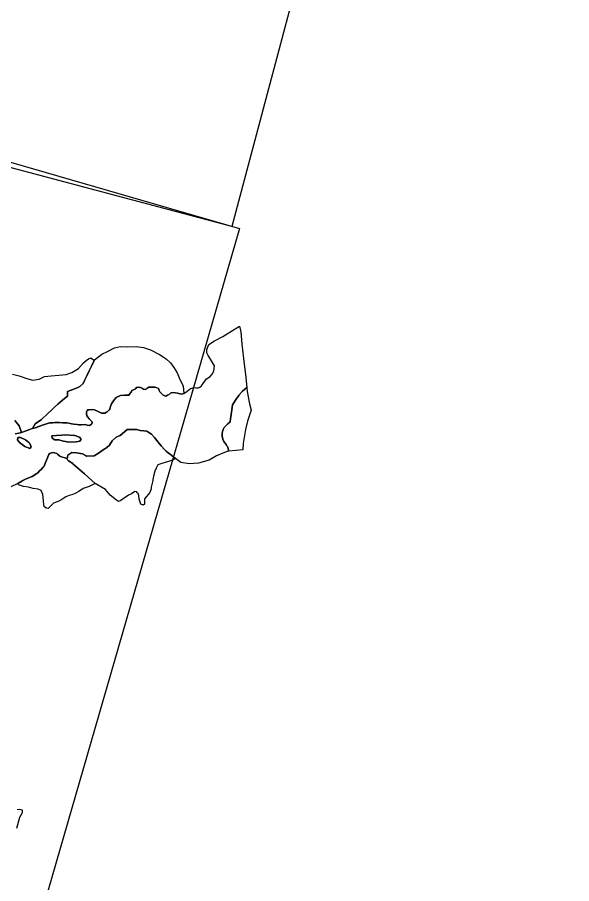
# Model space of a CAD drawing. Header units: inches. Extents: x 288635 to 1232953, y 676945 to 1655780.
# Drawn here: x 590387 to 616867, y 1459089 to 1500510 of the extents above; entities that cross this region are included whole.
import ezdxf

# ---------------------------------------------------------------- set-up
doc = ezdxf.new("R2010")
doc.units = ezdxf.units.IN
doc.header["$MEASUREMENT"] = 0
doc.layers.add('Images', color=7, linetype='Continuous')
picture_1 = doc.add_image_def('image2.jpg', size_in_pixel=(2586, 3753))
picture_2 = doc.add_image_def('image3.jpg', size_in_pixel=(2620, 3729))

msp = doc.modelspace()

# ---------------------------------------------------------------- linework, layer by layer
at = {"color": 1}
for points in [[(590277.5988, 1480601.5411), (590462.6132, 1480632.6692), (590587.9723, 1480652.2488), (590592.4579, 1480652.9494), (590942.4496, 1480792.5218), (591099.7494, 1480855.2511), (591108.9658, 1480857.4832), (591302.0793, 1480904.2536), (591363.3282, 1480924.024), (591683.9632, 1481036.5146), (591924.5202, 1481120.9109), (592075.8583, 1481129.6172), (592183.9474, 1481135.1087), (592278.1705, 1481135.83), (592388.0297, 1481135.8237), (592549.4191, 1481126.3266), (592699.4952, 1481119.6501), (592763.0174, 1481116.8242), (592914.5605, 1481089.2646), (592971.9491, 1481079.3854), (593092.4154, 1481062.7648), (593245.9348, 1481042.2892), (593327.8648, 1481031.3619), (593435.6998, 1481033.3197), (593620.6458, 1481034.854), (593718.5751, 1481017.3563), (593826.3032, 1480998.1699), (593925.8497, 1481063.2237), (593950.8364, 1481078.8054), (593958.1948, 1481129.712), (593964.0109, 1481176.6042), (593901.8706, 1481230.2066), (593814.5881, 1481309.8978), (593762.5976, 1481374.0446), (593702.7188, 1481454.5464), (593693.4584, 1481561.7807), (593688.6604, 1481615.9753), (593689.6396, 1481618.3953), (593688.6604, 1481629.4562), (593733.0014, 1481739.0365), (593840.663, 1481743.5279), (593935.601, 1481757.7687), (594073.2612, 1481738.781), (594244.1497, 1481667.5775), (594336.5636, 1481621.3705), (594415.0382, 1481582.1332), (594503.7248, 1481584.9941), (594562.2399, 1481586.7939), (594645.5999, 1481633.4087), (594675.0912, 1481649.9696), (594757.8067, 1481723.7028), (594785.2126, 1481748.3068), (594876.5218, 1481993.151), (594889.7161, 1482028.3502), (595014.4507, 1482224.3207), (595036.3992, 1482258.6503), (595113.94, 1482328.4259), (595143.9958, 1482355.516), (595321.6967, 1482427.082), (595510.6374, 1482450.8449), (595594.8028, 1482447.6872), (595708.8104, 1482443.4061), (595774.0146, 1482537.0455), (595801.3822, 1482576.3481), (595834.6773, 1482624.1804), (595862.4612, 1482664.0949), (595972.9573, 1482716.1971), (596024.2828, 1482740.3392), (596048.5633, 1482768.2925), (596081.2012, 1482806.8342), (596147.6578, 1482830.5687), (596266.3304, 1482816.328), (596370.7623, 1482759.3652), (596418.2313, 1482726.1369), (596517.9163, 1482721.39), (596592.9198, 1482777.9596), (596665.073, 1482832.3794), (596835.9397, 1482832.308), (596968.4832, 1482832.2527), (597125.5199, 1482764.1121), (597166.4078, 1482669.35), (597194.2788, 1482605.3903), (597271.9431, 1482528.3354), (597295.4139, 1482505.0487), (597351.4825, 1482448.9333), (597476.7907, 1482398.6006), (597559.0826, 1482437.3262), (597638.1854, 1482474.551), (597706.4144, 1482535.598), (597728.3766, 1482555.2484), (597854.0818, 1482571.639), (598033.6222, 1482536.3552), (598217.3076, 1482498.2855), (598345.6732, 1482523.7182), (598494.6517, 1482643.2433), (598659.7521, 1482770.2436), (598831.2024, 1482811.5186), (598920.1026, 1482795.6436), (599034.4028, 1482789.2936), (599104.253, 1482833.7437), (599180.4531, 1482884.5438), (599291.5783, 1483052.8191), (599421.7536, 1483230.6195), (599593.2039, 1483344.9197), (599710.6792, 1483465.57), (599774.973, 1483604.4765), (599811.4856, 1483842.602), (599619.239, 1484164.8651), (599507.4788, 1484347.7455), (599446.5186, 1484469.6657), (599441.4386, 1484632.226), (599532.8788, 1484860.8265), (599807.1994, 1485048.7869), (600198.3601, 1485246.9073), (600995.9217, 1485749.8283), (601056.8819, 1485475.5077), (601107.682, 1484876.0665), (601214.8384, 1483925.1521), (601278.3385, 1483426.6761), (601348.1614, 1482812.8281), (601252.9655, 1482731.3199), (601127.1465, 1482617.2964), (600983.355, 1482458.6298), (600961.896, 1482434.9509), (600842.2318, 1482252.6055), (600671.283, 1481990.484), (600629.6451, 1481750.5039), (600611.0276, 1481625.4217), (600584.5965, 1481409.4097), (600572.9529, 1481321.4115), (600551.6188, 1481175.6279), (600449.0495, 1481073.0586), (600351.509, 1480975.5181), (600272.4024, 1480896.4115), (600224.1947, 1480799.9962), (600181.2296, 1480714.066), (600164.6888, 1480609.3071), (600170.8827, 1480497.8159), (600179.4418, 1480469.6786), (600182.1274, 1480414.4156), (600200.9842, 1480346.0605), (600255.3075, 1480231.7953), (600309.5146, 1480151.4193), (600355.4923, 1480083.2454), (600383.1915, 1480042.1742), (600420.558, 1479986.7687), (600439.1761, 1479936.643), (600494.6358, 1479787.3284), (600490.2867, 1479785.5567), (600210.7427, 1479669.0561), (599899.592, 1479542.0559), (599556.6914, 1479338.8554), (599042.3403, 1479192.8052), (598591.4894, 1479161.0551), (598197.7886, 1479230.9052), (597947.4983, 1479422.6375), (597688.3534, 1479620.2355), (597611.1366, 1479679.1133), (597491.6347, 1479770.2335), (597422.4906, 1479846.1234), (597258.0046, 1480026.6567), (597109.4739, 1480205.4998), (596979.3228, 1480363.2949), (596931.6308, 1480422.1832), (596802.1411, 1480585.0896), (596714.4963, 1480634.2562), (596568.511, 1480716.1503), (596431.752, 1480738.9435), (596247.6703, 1480761.0016), (596096.6611, 1480799.9173), (595918.3802, 1480809.137), (595719.7779, 1480807.2475), (595636.3583, 1480806.4538), (595503.0709, 1480695.1719), (595294.792, 1480517.9243), (595102.0231, 1480438.4231), (594924.3684, 1480262.7222), (594786.3959, 1480047.7852), (594671.9343, 1479956.3131), (594656.831, 1479945.315), (594566.5781, 1479879.594), (594491.0829, 1479829.127), (594382.9727, 1479756.8575), (594263.5504, 1479678.706), (594053.8644, 1479541.4847), (593687.6472, 1479522.1985), (593638.2761, 1479552.6134), (593496.8495, 1479639.7389), (593216.932, 1479695.1275), (592988.908, 1479708.7526), (592801.5581, 1479568.7211), (592790.737, 1479519.1719), (592788.744, 1479448.6503), (592752.8167, 1479409.4284), (592451.3281, 1479509.2789), (592412.6756, 1479532.2388), (592308.3444, 1479631.9557), (592269.7391, 1479654.2094), (592154.5481, 1479688.0041), (592111.7854, 1479705.6649), (592018.6992, 1479691.5498), (591919.3157, 1479658.1769), (591897.1199, 1479614.668), (591838.6034, 1479499.9725), (591820.0766, 1479455.1917), (591727.1667, 1479230.3452), (591660.835, 1479042.7364), (591623.3151, 1479001.3797), (591509.9169, 1478876.4034), (591468.6261, 1478836.6732), (591361.6963, 1478733.8396), (591313.0556, 1478701.3057), (591099.2093, 1478558.485), (591044.4797, 1478537.2181), (590858.5847, 1478465.1687), (590804.1829, 1478438.7002), (590647.8238, 1478362.5638), (590594.795, 1478331.4154), (590413.7956, 1478225.0245), (590077.9745, 1478069.4394)], [(590163.061, 1483444.724), (590468.4342, 1483374.8819), (590843.3457, 1483237.863), (591103.5116, 1483154.4995), (591435.3099, 1483204.1271), (591676.9414, 1483330.4344), (592000.9471, 1483374.3674), (592374.3775, 1483407.3171), (592714.8582, 1483434.7752), (592987.1418, 1483527.3005), (593313.4451, 1483714.848), (593544.0933, 1483983.9376), (593675.8923, 1484110.2449), (593779.0789, 1484183.1723), (593901.0488, 1484225.569), (594024.3534, 1484137.907), (594076.441, 1484128.2943), (593933.4296, 1483832.7373), (593837.1037, 1483633.6638), (593693.1977, 1483336.2582), (593693.1977, 1483336.2582), (593599.3814, 1483142.3712), (593528.8048, 1482996.5128), (593376.9408, 1482861.2077), (593237.3168, 1482803.2881), (593037.6429, 1482720.4584), (592787.5677, 1482616.7209), (592781.4388, 1482394.1819), (592643.1273, 1482286.7659), (592540.4003, 1482207.3771), (592322.7625, 1482015.3554), (592165.9772, 1481869.9837), (592040.2454, 1481743.378), (591847.4147, 1481562.5992), (591540.0906, 1481279.3789), (591235.3639, 1481072.9787), (591108.9658, 1480857.4832), (591099.7494, 1480855.2511), (590942.4496, 1480792.5218), (590592.4579, 1480652.9494), (590587.9723, 1480652.2488), (590473.4692, 1480978.489), (590273.6539, 1481233.6518)], [(590273.6539, 1481233.6518), (590473.4692, 1480978.489), (590587.9723, 1480652.2488), (590462.6132, 1480632.6692), (590277.5988, 1480601.5411)], [(590385.8468, 1462642.688), (590491.6804, 1462651.1547), (590622.914, 1462615.1713), (590612.3306, 1462477.5877), (590492.6944, 1462259.5412), (590350.4279, 1461730.8262)]]:
    msp.add_lwpolyline(points, dxfattribs=at)
for points in [[(595319.0876, 1484770.1648), (595645.0931, 1484758.9233), (596066.652, 1484764.544), (596420.7615, 1484719.5778), (596752.3879, 1484607.162), (597185.1883, 1484387.9514), (597494.3315, 1484179.9824), (597707.9214, 1483994.4964), (597859.6826, 1483764.0442), (598017.0646, 1483505.4881), (598118.2387, 1483280.6567), (598303.7246, 1482870.3393), (598345.6732, 1482523.7182), (598217.3076, 1482498.2855), (598033.6222, 1482536.3552), (597854.0818, 1482571.639), (597728.3766, 1482555.2484), (597706.4144, 1482535.598), (597638.1854, 1482474.551), (597559.0826, 1482437.3262), (597476.7907, 1482398.6006), (597351.4825, 1482448.9333), (597295.4139, 1482505.0487), (597271.9431, 1482528.3354), (597194.2788, 1482605.3903), (597166.4078, 1482669.35), (597125.5199, 1482764.1121), (596968.4832, 1482832.2527), (596835.9397, 1482832.308), (596665.073, 1482832.3794), (596592.9198, 1482777.9596), (596517.9163, 1482721.39), (596418.2313, 1482726.1369), (596370.7623, 1482759.3652), (596266.3304, 1482816.328), (596147.6578, 1482830.5687), (596081.2012, 1482806.8342), (596048.5633, 1482768.2925), (596024.2828, 1482740.3392), (595972.9573, 1482716.1971), (595862.4612, 1482664.0949), (595834.6773, 1482624.1804), (595801.3822, 1482576.3481), (595774.0146, 1482537.0455), (595708.8104, 1482443.4061), (595594.8028, 1482447.6872), (595510.6374, 1482450.8449), (595321.6967, 1482427.082), (595143.9958, 1482355.516), (595113.94, 1482328.4259), (595036.3992, 1482258.6503), (595014.4507, 1482224.3207), (594889.7161, 1482028.3502), (594876.5218, 1481993.151), (594785.2126, 1481748.3068), (594757.8067, 1481723.7028), (594675.0912, 1481649.9696), (594645.5999, 1481633.4087), (594562.2399, 1481586.7939), (594503.7248, 1481584.9941), (594415.0382, 1481582.1332), (594336.5636, 1481621.3705), (594244.1497, 1481667.5775), (594073.2612, 1481738.781), (593935.601, 1481757.7687), (593840.663, 1481743.5279), (593733.0014, 1481739.0365), (593688.6604, 1481629.4562), (593689.6396, 1481618.3953), (593688.6604, 1481615.9753), (593693.4584, 1481561.7807), (593702.7188, 1481454.5464), (593762.5976, 1481374.0446), (593814.5881, 1481309.8978), (593901.8706, 1481230.2066), (593964.0109, 1481176.6042), (593958.1948, 1481129.712), (593950.8364, 1481078.8054), (593925.8497, 1481063.2237), (593826.3032, 1480998.1699), (593718.5751, 1481017.3563), (593620.6458, 1481034.854), (593435.6998, 1481033.3197), (593327.8648, 1481031.3619), (593245.9348, 1481042.2892), (593092.4154, 1481062.7648), (592971.9491, 1481079.3854), (592914.5605, 1481089.2646), (592763.0174, 1481116.8242), (592699.4952, 1481119.6501), (592549.4191, 1481126.3266), (592388.0297, 1481135.8237), (592278.1705, 1481135.83), (592183.9474, 1481135.1087), (592075.8583, 1481129.6172), (591924.5202, 1481120.9109), (591683.9632, 1481036.5146), (591363.3282, 1480924.024), (591302.0793, 1480904.2536), (591108.9658, 1480857.4832), (591235.3639, 1481072.9787), (591540.0906, 1481279.3789), (591847.4147, 1481562.5992), (592040.2454, 1481743.378), (592165.9772, 1481869.9837), (592322.7625, 1482015.3554), (592540.4003, 1482207.3771), (592643.1273, 1482286.7659), (592781.4388, 1482394.1819), (592787.5677, 1482616.7209), (593037.6429, 1482720.4584), (593237.3168, 1482803.2881), (593376.9408, 1482861.2077), (593528.8048, 1482996.5128), (593599.3814, 1483142.3712), (593693.1977, 1483336.2582), (593837.1037, 1483633.6638), (593933.4296, 1483832.7373), (594076.441, 1484128.2943), (594431.0035, 1484410.4346), (594689.5596, 1484539.7126), (595032.4275, 1484708.3362), (595319.0876, 1484770.1648)], [(601162.8609, 1479831.1724), (600494.6358, 1479773.8475), (600490.2867, 1479785.5567), (600494.6358, 1479787.3284), (600439.1761, 1479936.643), (600420.558, 1479986.7687), (600383.1915, 1480042.1742), (600355.4923, 1480083.2454), (600309.5146, 1480151.4193), (600255.3075, 1480231.7953), (600200.9842, 1480346.0605), (600182.1274, 1480414.4156), (600179.4418, 1480469.6786), (600170.8827, 1480497.8159), (600164.6888, 1480609.3071), (600181.2296, 1480714.066), (600224.1947, 1480799.9962), (600272.4024, 1480896.4115), (600351.509, 1480975.5181), (600449.0495, 1481073.0586), (600551.6188, 1481175.6279), (600572.9529, 1481321.4115), (600584.5965, 1481409.4097), (600611.0276, 1481625.4217), (600629.6451, 1481750.5039), (600671.283, 1481990.484), (600842.2318, 1482252.6055), (600961.896, 1482434.9509), (600983.355, 1482458.6298), (601127.1465, 1482617.2964), (601252.9655, 1482731.3199), (601348.1614, 1482812.8281), (601358.2083, 1482619.6111), (601483.0892, 1482026.4028), (601550.221, 1481733.9941), (601448.2841, 1481387.4087), (601380.3262, 1481203.9223), (601285.1851, 1480809.7664), (601177.6466, 1480128.7774), (601162.8609, 1479831.1724)], [(597688.3534, 1479620.2355), (597947.4983, 1479422.6375), (597853.8277, 1479357.3639), (597615.7022, 1479280.6345), (597292.9099, 1479185.3843), (597091.8261, 1479116.5925), (597013.1962, 1478954.5224), (596957.8121, 1478809.6718), (596883.4087, 1478570.518), (596846.207, 1478304.7915), (596782.4327, 1478039.0651), (596782.4327, 1477964.6617), (596713.3438, 1477783.9677), (596553.9079, 1477603.2737), (596458.2464, 1477486.354), (596458.2464, 1477348.1763), (596458.2464, 1477236.5711), (596399.7866, 1477188.7404), (596293.5588, 1477236.7103), (596208.4635, 1477465.0959), (596197.8344, 1477640.4754), (596160.6327, 1477741.4514), (596127.4318, 1477749.2833), (596096.8584, 1477815.8548), (596002.838, 1477835.2405), (595847.0755, 1477730.8224), (595703.5832, 1477656.419), (595331.5662, 1477411.9506), (595214.6465, 1477353.4908), (595121.561, 1477426.426), (594816.4336, 1477665.502), (594603.4757, 1477927.4599), (594098.7353, 1478227.8392), (593587.7057, 1478680.5209), (593037.9372, 1479167.5185), (593030.2553, 1479174.2018), (592834.3014, 1479307.04), (592784.3479, 1479352.7601), (592752.8167, 1479409.4284), (592788.744, 1479448.6503), (592790.737, 1479519.1719), (592801.5581, 1479568.7211), (592988.908, 1479708.7526), (593216.932, 1479695.1275), (593496.8495, 1479639.7389), (593638.2761, 1479552.6134), (593687.6472, 1479522.1985), (594053.8644, 1479541.4847), (594263.5504, 1479678.706), (594382.9727, 1479756.8575), (594491.0829, 1479829.127), (594566.5781, 1479879.594), (594656.831, 1479945.315), (594671.9343, 1479956.3131), (594786.3959, 1480047.7852), (594924.3684, 1480262.7222), (595102.0231, 1480438.4231), (595294.792, 1480517.9243), (595503.0709, 1480695.1719), (595636.3583, 1480806.4538), (595719.7779, 1480807.2475), (595918.3802, 1480809.137), (596096.6611, 1480799.9173), (596247.6703, 1480761.0016), (596431.752, 1480738.9435), (596568.511, 1480716.1503), (596714.4963, 1480634.2562), (596802.1411, 1480585.0896), (596931.6308, 1480422.1832), (596979.3228, 1480363.2949), (597109.4739, 1480205.4998), (597258.0046, 1480026.6567), (597422.4906, 1479846.1234), (597491.6347, 1479770.2335), (597611.1366, 1479679.1133), (597688.3534, 1479620.2355)], [(590930.1104, 1480184.6421), (590775.7276, 1480302.267), (590531.8872, 1480414.0272), (590415.0469, 1480419.1072), (590394.7269, 1480312.427), (590491.2471, 1480185.4268), (590750.3276, 1479997.4664), (590978.9281, 1479900.9462), (591055.1282, 1479972.0664), (590989.0881, 1480139.7067), (590930.1104, 1480184.6421)], [(591055.1282, 1479972.0664), (590978.9281, 1479900.9462), (590750.3276, 1479997.4664), (590491.2471, 1480185.4268), (590394.7269, 1480312.427), (590415.0469, 1480419.1072), (590531.8872, 1480414.0272), (590775.7276, 1480302.267), (590930.1104, 1480184.6421), (590989.0881, 1480139.7067), (591055.1282, 1479972.0664)], [(592045.7302, 1480383.5472), (592177.8104, 1480312.427), (592370.8508, 1480312.427), (592589.2913, 1480246.3869), (592863.6118, 1480200.6668), (593193.8125, 1480220.9869), (593366.5328, 1480251.4669), (593442.733, 1480347.9871), (593361.4528, 1480434.3473), (593127.7723, 1480515.6274), (592645.1714, 1480551.1875), (592506.6982, 1480538.4941), (592254.9611, 1480515.4182), (592035.5702, 1480495.3074), (592045.7302, 1480383.5472)], [(593442.733, 1480347.9871), (593366.5328, 1480251.4669), (593193.8125, 1480220.9869), (592863.6118, 1480200.6668), (592589.2913, 1480246.3869), (592370.8508, 1480312.427), (592177.8104, 1480312.427), (592045.7302, 1480383.5472), (592035.5702, 1480495.3074), (592254.9611, 1480515.4182), (592506.6982, 1480538.4941), (592645.1714, 1480551.1875), (593127.7723, 1480515.6274), (593361.4528, 1480434.3473), (593442.733, 1480347.9871)], [(591956.7623, 1477129.6567), (591861.6269, 1477024.3987), (591768.2943, 1477048.3105), (591668.9763, 1477128.0457), (591647.697, 1477207.0329), (591637.0779, 1477400.482), (591602.0045, 1477695.7984), (591527.5874, 1477891.818), (591379.1505, 1477955.0379), (591149.389, 1477988.3687), (590925.7473, 1478048.3523), (590674.3902, 1478076.9292), (590437.5547, 1478165.6454), (590413.7956, 1478225.0245), (590594.795, 1478331.4154), (590647.8238, 1478362.5638), (590804.1829, 1478438.7002), (590858.5847, 1478465.1687), (591044.4797, 1478537.2181), (591099.2093, 1478558.485), (591313.0556, 1478701.3057), (591361.6963, 1478733.8396), (591468.6261, 1478836.6732), (591509.9169, 1478876.4034), (591623.3151, 1479001.3797), (591660.835, 1479042.7364), (591727.1667, 1479230.3452), (591820.0766, 1479455.1917), (591838.6034, 1479499.9725), (591897.1199, 1479614.668), (591919.3157, 1479658.1769), (592018.6992, 1479691.5498), (592111.7854, 1479705.6649), (592154.5481, 1479688.0041), (592269.7391, 1479654.2094), (592308.3444, 1479631.9557), (592412.6756, 1479532.2388), (592451.3281, 1479509.2789), (592752.8167, 1479409.4284), (592784.3479, 1479352.7601), (592834.3014, 1479307.04), (593030.2553, 1479174.2018), (593037.9372, 1479167.5185), (593587.7057, 1478680.5209), (594098.7353, 1478227.8392), (593814.0809, 1478080.8027), (593538.3445, 1477979.6478), (593319.9568, 1477837.3516), (593144.1353, 1477736.4497), (592991.5495, 1477680.4416), (592868.2974, 1477643.4034), (592696.3812, 1477590.8951), (592520.1992, 1477464.1592), (592363.9334, 1477375.9038), (592107.4709, 1477282.5871), (591956.7623, 1477129.6567)]]:
    msp.add_lwpolyline(points, close=True, dxfattribs=at)

# ---------------------------------------------------------------- pictures from other files: only their frames are drawn
at = {"layer": 'Images'}
image = msp.add_image(picture_1, insert=(558628.1137, 1501695.41), size_in_units=(43471.2794, 63088.8289), rotation=-14.908366421, dxfattribs=at)
image.dxf.flags = 7
image = msp.add_image(picture_2, insert=(541263.4163, 1442412.7984), size_in_units=(44056.2165, 62704.4395), rotation=-16.124944785, dxfattribs=at)
image.dxf.flags = 7

doc.saveas('drawing.dxf')
